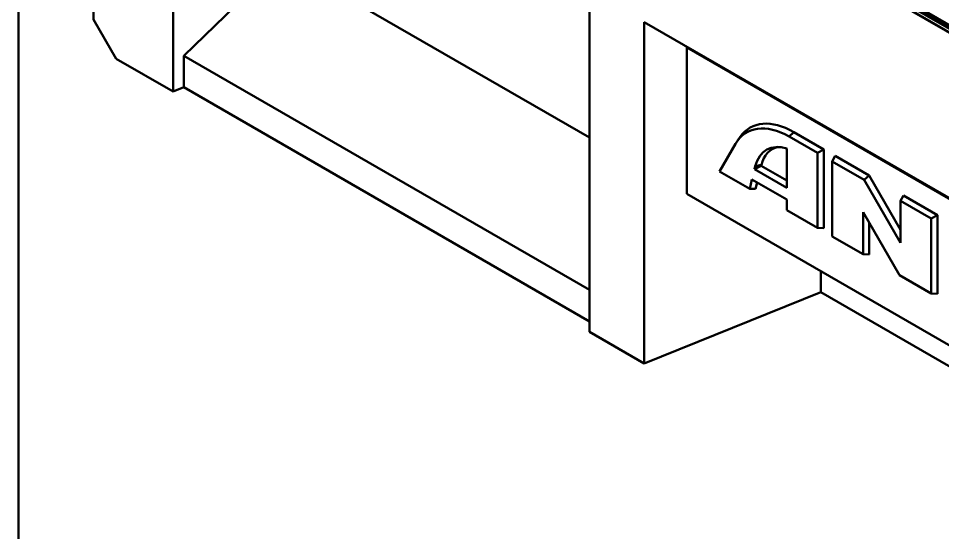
# Model space of a CAD drawing. Header units: millimetres. Extents: x 0 to 2219, y -32 to 1188.
# Drawn here: x 40 to 154.9, y 150.9 to 214.9 of the extents above; entities that cross this region are included whole.
import ezdxf

# ---------------------------------------------------------------- set-up
doc = ezdxf.new("R2010")
doc.units = ezdxf.units.MM
doc.header["$LTSCALE"] = 2
doc.layers.get('0').update_dxf_attribs({"lineweight": 50})
for name, color, linetype, lineweight in [('Rahmen (ISO)', 7, 'Continuous', 50), ('Sichtbar (ISO)', 7, 'Continuous', 50), ('Sichtbar schmal (ISO)', 7, 'Continuous', 50)]:
    doc.layers.add(name, color=color, linetype=linetype, lineweight=lineweight)

# ---------------------------------------------------------------- blocks, each defined once
blk = doc.blocks.new('Ränder Standardrahmen')
at = {"layer": 'Rahmen (ISO)', "flags": 128}
blk.add_lwpolyline([(20, 20), (20, 574), (821, 574), (821, 20), (20, 20)], dxfattribs=at)

msp = doc.modelspace()

# ---------------------------------------------------------------- linework, layer by layer
at = {"layer": 'Sichtbar (ISO)'}
for p, q in [((49.0914, 274.6433), (190.5127, 192.9936)), ((49.3328, 214.7364), (49.3328, 268.1969)), ((59.2323, 205.7549), (59.2323, 248.2127)), ((64.5557, 226.8497), (110.9925, 200.0394)), ((60.5632, 210.2121), (72.7973, 222.0914)), ((110.9925, 175.8711), (110.9925, 218.3289)), ((52.1612, 209.8374), (49.3328, 214.7364)), ((117.7807, 214.4098), (187.36, 174.2381)), ((117.7807, 171.9519), (117.7807, 214.4098)), ((123.1042, 211.2296), (123.1042, 193.0467)), ((52.1612, 209.8374), (59.2323, 205.7549)), ((60.5632, 210.2121), (110.9925, 181.0967)), ((60.5632, 206.2929), (60.5632, 210.2121)), ((59.2323, 205.7549), (60.5632, 206.2929)), ((60.5632, 206.2929), (110.9925, 177.1775)), ((129.3549, 199.596), (129.7425, 200.1446)), ((135.8178, 200.1657), (139.3537, 198.1243)), ((136.3834, 200.7301), (140.1253, 198.5697)), ((127.1648, 195.839), (129.1372, 199.2552)), ((135.5229, 198.69), (135.5229, 193.804)), ((140.1253, 198.5697), (139.3537, 198.1243)), ((139.3537, 198.1243), (139.3537, 188.8018)), ((140.1253, 198.5697), (140.1253, 188.7718)), ((141.5395, 197.7532), (141.1797, 197.07)), ((141.5395, 197.7532), (145.7822, 195.3037)), ((132.3471, 196.5285), (131.5177, 196.1164)), ((131.5177, 196.1164), (131.6113, 196.4943)), ((132.3767, 196.6479), (132.3471, 196.5285)), ((132.3471, 196.5285), (135.5229, 194.695)), ((141.1797, 197.07), (145.1312, 194.7886)), ((141.1797, 187.7475), (141.1797, 197.07)), ((130.9136, 193.6747), (127.1648, 195.839)), ((135.5229, 193.804), (131.5177, 196.1164)), ((131.1964, 194.8178), (130.9136, 193.6747)), ((135.5229, 192.3199), (131.1964, 194.8178)), ((131.8329, 194.4503), (131.64, 193.6707)), ((145.7822, 195.3037), (145.1312, 194.7886)), ((145.1312, 194.7886), (149.665, 186.9358)), ((145.7822, 195.3037), (149.665, 188.5784)), ((123.1042, 193.0467), (187.36, 155.9486)), ((131.64, 193.6707), (130.9136, 193.6747)), ((135.5229, 191.0135), (135.5229, 192.3199)), ((150.0248, 192.8542), (149.665, 192.171)), ((149.665, 186.9358), (149.665, 192.171)), ((149.665, 192.171), (153.4959, 189.9593)), ((150.0248, 192.8542), (154.2674, 190.4048)), ((139.3537, 188.8018), (135.5229, 191.0135)), ((149.5444, 182.9182), (145.0106, 190.771)), ((145.0106, 190.771), (145.0106, 185.5358)), ((154.2674, 190.4048), (153.4959, 189.9593)), ((153.4959, 189.9593), (153.4959, 180.6368)), ((154.2674, 190.4048), (154.2674, 180.6068)), ((140.1253, 188.7718), (139.3537, 188.8018)), ((145.7822, 189.4346), (145.7822, 185.5058)), ((145.0106, 185.5358), (141.1797, 187.7475)), ((145.7822, 185.5058), (145.0106, 185.5358)), ((139.74, 183.4421), (139.74, 180.8293)), ((153.4959, 180.6368), (149.5444, 182.9182)), ((117.7807, 171.9519), (139.74, 180.8293)), ((139.74, 180.8293), (187.36, 153.3358)), ((154.2674, 180.6068), (153.4959, 180.6368)), ((110.9925, 175.8711), (117.7807, 171.9519))]:
    msp.add_line(p, q, dxfattribs=at)
for centre, major_axis, ratio, start_param, end_param in [((118.1134, 209.212), (3.9364, 4.6029), 0.66653171, 5.62113306, 5.64315306), ((136.3834, 191.8678), (-5.4271, 9.3999), 0.57735027, 5.49778714, 6.54348051), ((135.8178, 191.5412), (-5.2815, 9.1478), 0.57735027, 5.49778714, 6.60493586), ((136.7312, 192.0603), (-3.7318, 6.4636), 0.57735027, 5.72879292, 6.82360481), ((137.2969, 192.3869), (-3.5862, 6.2114), 0.57735027, 6.09841613, 6.82360481)]:
    msp.add_ellipse(centre, major_axis=major_axis, ratio=ratio, start_param=start_param, end_param=end_param, dxfattribs=at)
at = {"layer": 'Sichtbar schmal (ISO)'}
for p, q in [((49.05, 275.1571), (190.4713, 193.5074)), ((190.4713, 193.0852), (49.05, 274.7348)), ((190.6127, 193.7524), (49.1914, 275.402)), ((49.3328, 275.4837), (190.7542, 193.834)), ((123.1042, 211.2296), (187.36, 174.1314)), ((136.3834, 200.7301), (135.8178, 200.1657)), ((132.3767, 196.6479), (131.6113, 196.4943))]:
    msp.add_line(p, q, dxfattribs=at)

# ---------------------------------------------------------------- block references
at = {"xscale": 2, "yscale": 2, "zscale": 2}
msp.add_blockref('Ränder Standardrahmen', (0, 0), dxfattribs=at)

doc.saveas('drawing.dxf')
